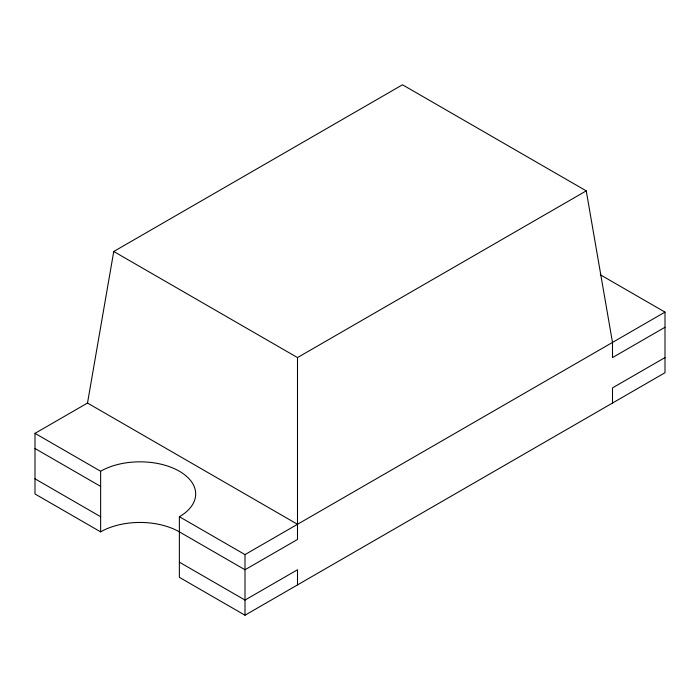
<?xml version="1.0" encoding="UTF-8"?>
<svg xmlns="http://www.w3.org/2000/svg" width="700" height="700" viewBox="0 0 700 700"><rect width="100%" height="100%" fill="white"/><g stroke="black" fill="none" stroke-linecap="round" stroke-linejoin="round"><path stroke-width="1.05" d="M665 327.267L612.5 357.578L612.5 342.422L586.25 190.864L297.5 357.578L297.5 539.446L245 569.756L179.375 531.869A55.685 32.148 0 0 0 100.625 531.869L35 493.972L35 433.352L100.625 471.24A55.685 32.148 0 0 1 179.375 471.24A55.685 32.148 0 0 1 179.375 516.705L179.375 577.334L245 615.221L665 372.733L665 312.113L600.311 274.767M35 433.352L87.5 403.043L113.75 251.493L402.5 84.779L586.25 190.864M179.375 516.705L245 554.601L665 312.113M665 357.578L612.5 387.887L612.5 403.043M113.75 251.493L297.5 357.578M87.5 403.043L297.5 524.282M35 448.508L100.625 486.395M35 478.817L100.625 516.714M179.375 562.179L245 600.066L297.5 569.756L297.5 584.911M245 554.601L245 615.221M100.625 471.24L100.625 531.869"/></g></svg>
